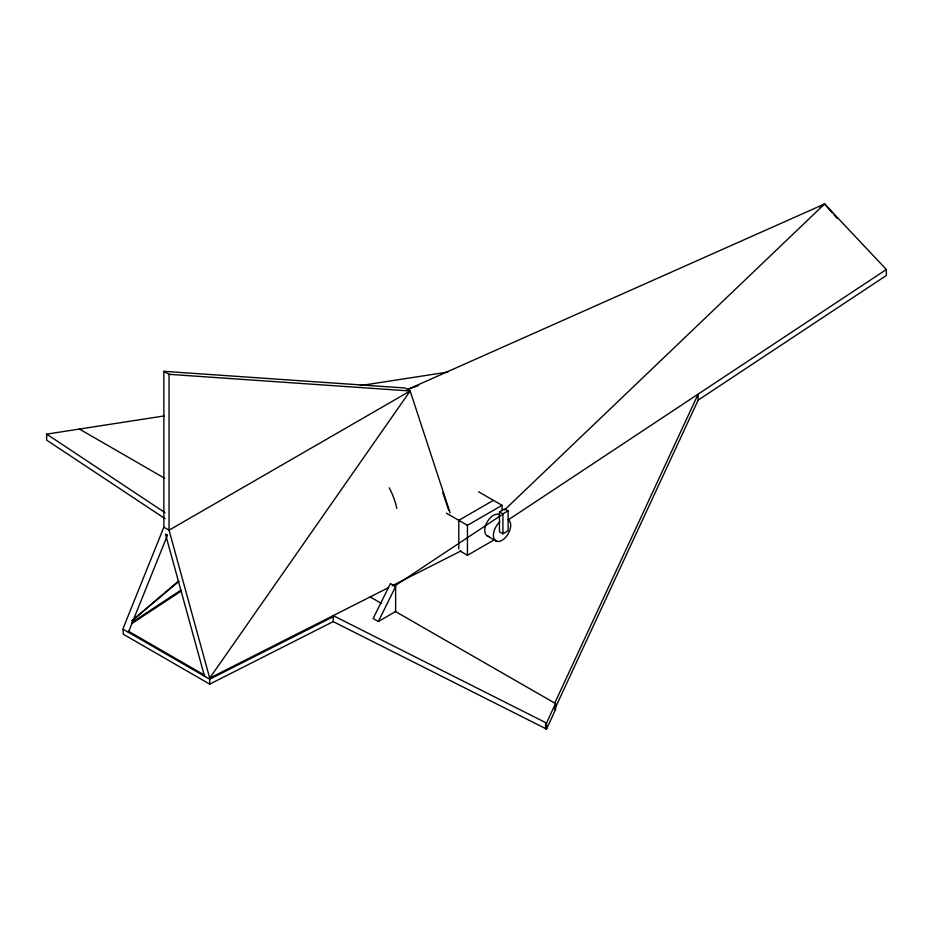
<?xml version="1.0" encoding="UTF-8"?>
<svg xmlns="http://www.w3.org/2000/svg" width="933" height="933" viewBox="0 0 933 933"><rect width="100%" height="100%" fill="white"/><g stroke="black" fill="none" stroke-linecap="round" stroke-linejoin="round"><path stroke-width="1.4" d="M450.114 512.858L410.158 390.985L404.969 387.988L163.858 371.322L163.858 527.192L123.191 628.177L123.191 634.172L209.715 684.134L333.198 621.623L546.505 729.046L555.555 709.546L555.555 703.552L395.254 611.407M554.599 703.412L698.152 394.123L698.152 400.117L554.599 709.407L555.555 709.546M546.505 729.046L546.505 723.052L555.555 703.552M378.343 621.518L395.639 586.554L390.449 583.557L373.142 618.521L378.343 621.518L395.639 611.523L395.639 586.554M163.858 371.322L169.048 374.32L410.158 390.985L209.715 678.139L209.715 684.134M499.808 521.967L497.721 524.171A12.234 7.067 -60 0 0 494.968 540.149A12.234 7.067 -60 0 0 507.61 534.772A12.234 7.067 -60 0 0 508.17 519.728M504.496 509.978L824.609 203.954L886.35 269.497L886.35 275.492L698.152 400.117M132.054 620.608L178.658 580.897M132.101 620.69L178.949 581.376M394.251 586.251L501.557 515.039M508.555 519.669L886.35 269.497M131.611 622.626L180.99 590.111M131.611 623.722L180.99 591.207M819.571 206.881L824.609 203.954L832.213 212.759M410.158 390.985L169.048 530.189L163.858 527.192M493.394 500.345L458.791 520.334L458.791 548.884M446.429 513.197L467.445 525.326L502.047 505.348L502.047 510.794M499.458 511.844L504.648 508.847L508.112 510.841L508.112 530.819L502.922 533.816L499.458 531.822L499.458 511.844L502.922 513.838L508.112 510.841M460.027 551.018L467.445 555.298L494.63 539.601M388.338 587.72L209.715 678.139L169.048 530.189L169.048 374.32M392.233 585.749L461.065 550.902M333.198 616.725L209.715 679.224L123.191 629.274M824.609 203.954L407.558 389.481L418.52 385.551M165.094 518.69L46.65 440.119L46.65 434.125L164.371 415.908M360.22 385.621L448.062 372.022M333.198 621.623L333.198 615.628L546.505 723.052M478.571 491.784L502.047 505.348M487.283 535.927L495.936 540.918M79.41 429.052L164.733 478.314M370.156 596.922L381.457 603.441M46.65 434.125L165.094 512.695M834.114 214.963L836.959 218.264M442.697 492.542L448.785 510.398M545.56 722.9L545.56 728.895M502.922 513.838L502.922 533.816M467.445 525.326L467.445 555.298M389.236 487.842A48.948 28.258 60 0 1 396.817 508.45M489.067 536.475A12.234 7.067 -60 0 1 486.536 523.215A12.234 7.067 -60 0 1 499.517 514.736M167.439 535.25L128.381 632.271L128.381 631.175L204.525 675.142L204.525 676.227L165.456 534.108L167.439 535.25"/></g></svg>
